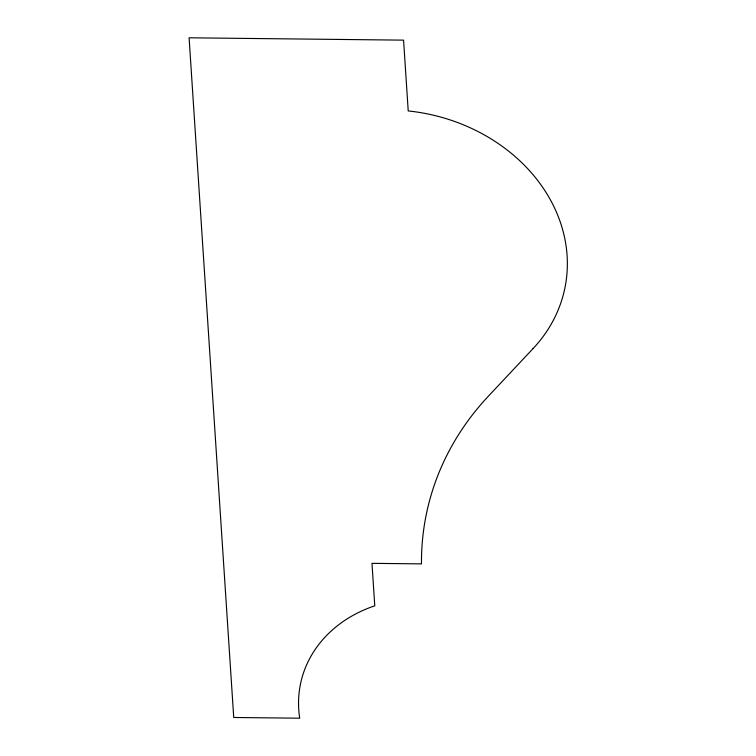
<?xml version="1.0" encoding="UTF-8"?>
<svg xmlns="http://www.w3.org/2000/svg" width="756" height="756" viewBox="0 0 756 756"><rect width="100%" height="100%" fill="white"/><g stroke="black" fill="none" stroke-linecap="round" stroke-linejoin="round"><path stroke-width="1.13" d="M533.112 348.535L488.423 396.144A330.334 278.907 12 0 0 421.479 563.881L371.98 563.343L374.768 605.821A131.969 111.425 12 0 0 299.716 718.2L233.727 717.482L189.094 37.8L403.572 40.144L408.221 110.943A168.938 142.638 12 0 1 551.767 202.372A168.938 142.638 12 0 1 533.112 348.535"/></g></svg>
